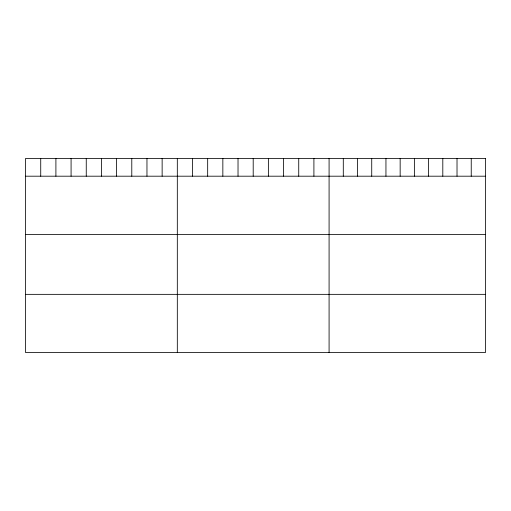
<?xml version="1.0" encoding="UTF-8"?>
<svg xmlns="http://www.w3.org/2000/svg" width="511" height="511" viewBox="0 0 511 511"><rect width="100%" height="100%" fill="white"/><g stroke="black" fill="none" stroke-linecap="round" stroke-linejoin="round"><path stroke-width="0.77" d="M25.55 176.193L485.45 176.193M25.55 234.389L485.45 234.389M25.55 294.349L485.45 294.349M471.238 158.461L471.238 176.193M457.019 158.461L457.019 176.193M442.807 158.461L442.807 176.193M428.588 158.461L428.588 176.193M414.376 158.461L414.376 176.193M400.158 158.461L400.158 176.193M385.946 158.461L385.946 176.193M371.727 158.461L371.727 176.193M357.515 158.461L357.515 176.193M343.296 158.461L343.296 176.193M329.084 158.461L329.084 352.539M313.907 158.461L313.907 176.193M298.731 158.461L298.731 176.193M283.554 158.461L283.554 176.193M268.377 158.461L268.377 176.193M253.201 158.461L253.201 176.193M238.024 158.461L238.024 176.193M222.847 158.461L222.847 176.193M207.67 158.461L207.67 176.193M192.494 158.461L192.494 176.193M177.317 158.461L177.317 352.539M162.14 158.461L162.14 176.193M146.964 158.461L146.964 176.193M131.787 158.461L131.787 176.193M116.61 158.461L116.61 176.193M101.434 158.461L101.434 176.193M86.257 158.461L86.257 176.193M71.08 158.461L71.08 176.193M55.903 158.461L55.903 176.193M40.727 158.461L40.727 176.193M485.45 158.461L25.55 158.461L25.55 352.539L485.45 352.539L485.45 158.461"/></g></svg>
